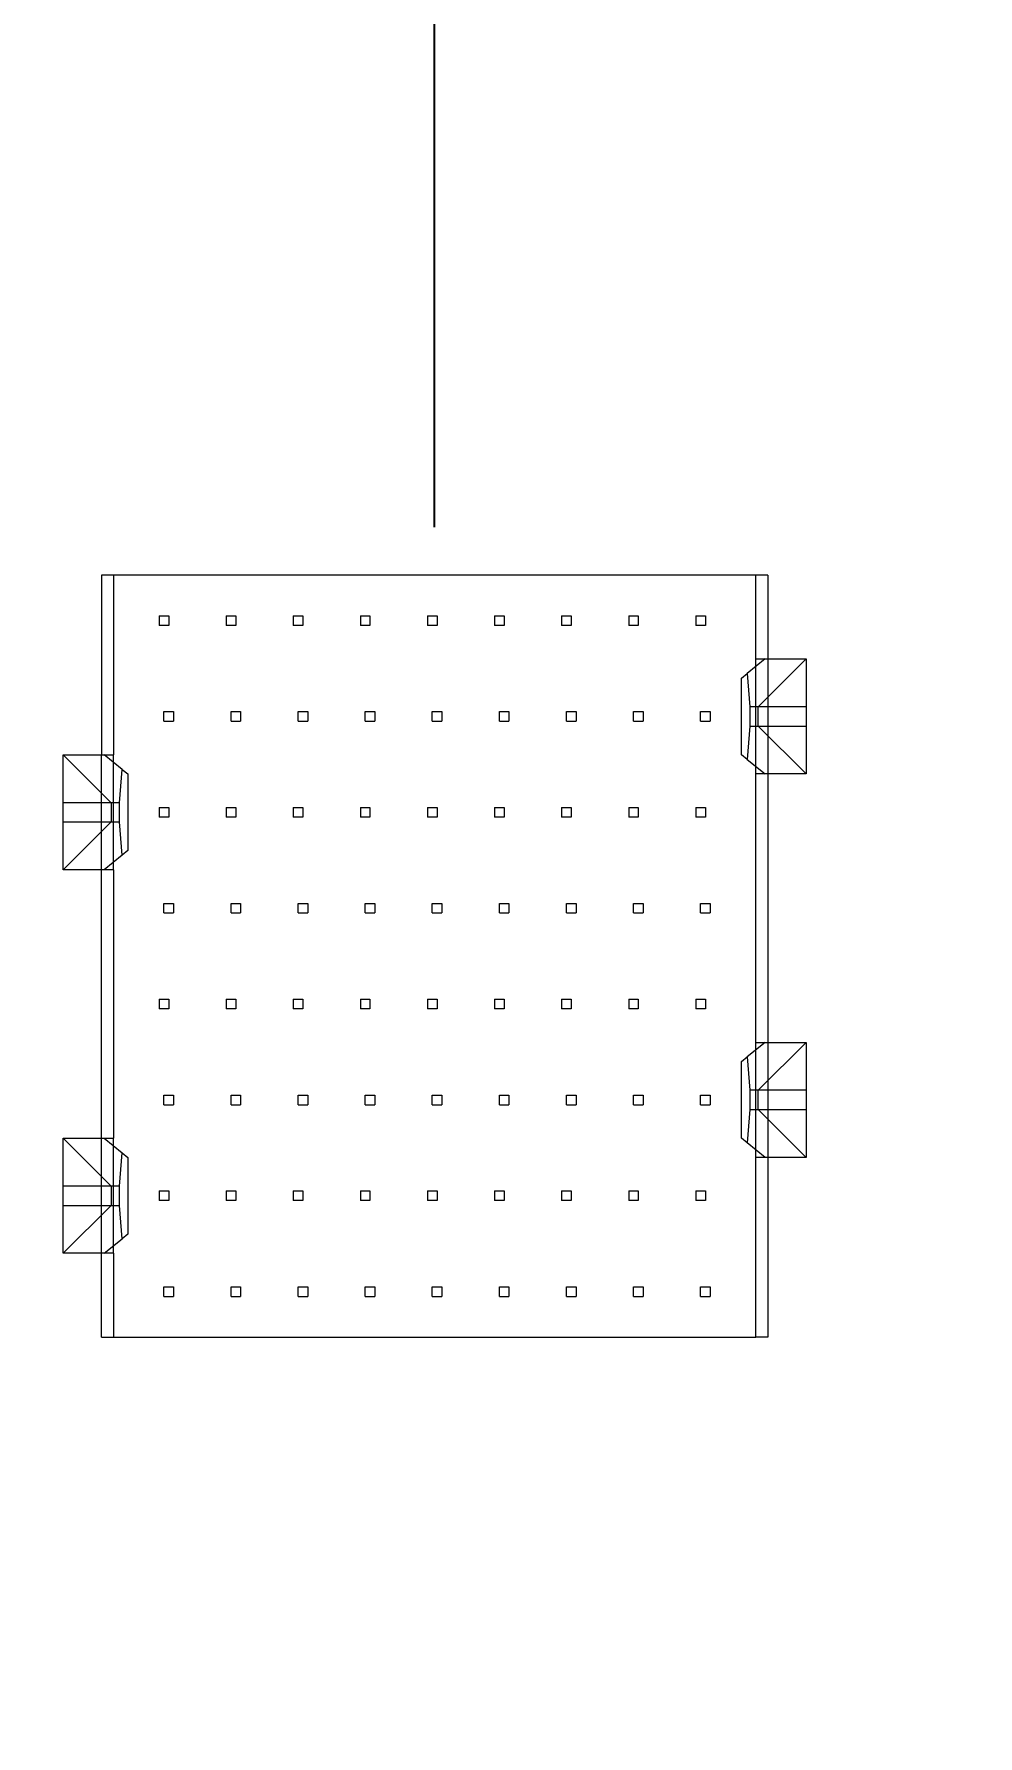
# Model space of a CAD drawing. Header units: millimetres. Extents: x -84 to 500, y -79 to 355.
# Drawn here: x 237.8 to 257.5, y 149.05 to 184.56 of the extents above; entities that cross this region are included whole.
import ezdxf
from ezdxf.lldxf.tags import DXFTag

# ---------------------------------------------------------------- set-up
doc = ezdxf.new("R2010")
doc.units = ezdxf.units.MM
doc.header["$PDSIZE"] = -1
tags = doc.linetypes.add('HIDDEN', pattern=[1.905, 1.27, -0.635]).pattern_tags.tags
tags[6:7] = [DXFTag(74, 4), DXFTag(75, 0), DXFTag(340, '0'), DXFTag(46, 1.0), DXFTag(50, 0.0), DXFTag(44, 0.0), DXFTag(45, 0.0)]
tags[4:5] = [DXFTag(74, 4), DXFTag(75, 0), DXFTag(340, '0'), DXFTag(46, 1.0), DXFTag(50, 0.0), DXFTag(44, 0.0), DXFTag(45, 0.0)]
doc.dimstyles.new('ISO-25', dxfattribs={"dimtxt": 2.5, "dimasz": 2.5, "dimexe": 1.25, "dimexo": 0.625, "dimtad": 1, "dimtxsty": 'Standard', "dimcen": 2.5, "dimadec": 0, "dimazin": 0, "dimtfac": 1, "dimtmove": 0, "dimatfit": 3, "dimfxl": 0, "dimarcsym": 0})

# ---------------------------------------------------------------- blocks, each defined once
blk = doc.blocks.new('*D173')
at = {"color": 0, "linetype": 'ByBlock', "lineweight": -2}
for p, q in [((277.156, 317.086), (277.156, 345.059)), ((272.91, 310.482), (277.156, 317.086)), ((272.91, 282.085), (272.91, 310.482))]:
    blk.add_line(p, q, dxfattribs=at)
at = {"layer": 'DEFPOINTS', "color": 0, "linetype": 'ByBlock'}
blk.add_point((272.91, 281.085), dxfattribs=at)
at = {"color": 0, "linetype": 'ByBlock', "insert": (273.882, 335.136), "char_height": 3.5, "attachment_point": 5, "rotation": 90}
blk.add_mtext('273,130', dxfattribs=at)
blk = doc.blocks.new('*D104')
at = {"color": 0, "linetype": 'ByBlock', "lineweight": -2}
for p, q in [((357.387, 315.419), (357.387, 343.952)), ((359.8, 308.815), (357.387, 315.419)), ((359.8, 282.085), (359.8, 308.815))]:
    blk.add_line(p, q, dxfattribs=at)
at = {"layer": 'DEFPOINTS', "color": 0, "linetype": 'ByBlock'}
blk.add_point((359.8, 281.085), dxfattribs=at)
at = {"color": 0, "linetype": 'ByBlock', "insert": (354.113, 333.75), "char_height": 3.5, "attachment_point": 5, "rotation": 90}
blk.add_mtext('359,800', dxfattribs=at)
blk = doc.blocks.new('*D182')
at = {"color": 0, "linetype": 'ByBlock', "lineweight": -2}
for p, q in [((297.66, 315.284), (297.66, 343.817)), ((306.665, 308.68), (297.66, 315.284)), ((306.665, 287.37), (306.665, 308.68))]:
    blk.add_line(p, q, dxfattribs=at)
at = {"layer": 'DEFPOINTS', "color": 0, "linetype": 'ByBlock'}
blk.add_point((306.665, 286.37), dxfattribs=at)
at = {"color": 0, "linetype": 'ByBlock', "insert": (294.386, 333.614), "char_height": 3.5, "attachment_point": 5, "rotation": 90}
blk.add_mtext('306,860', dxfattribs=at)
blk = doc.blocks.new('*D103')
at = {"color": 0, "linetype": 'ByBlock', "lineweight": -2}
blk.add_line((392.56, 287.37), (392.56, 345.31), dxfattribs=at)
at = {"layer": 'DEFPOINTS', "color": 0, "linetype": 'ByBlock'}
blk.add_point((392.56, 286.37), dxfattribs=at)
at = {"color": 0, "linetype": 'ByBlock', "insert": (389.286, 334.81), "char_height": 3.5, "attachment_point": 5, "rotation": 90}
blk.add_mtext('392,560', dxfattribs=at)
blk = doc.blocks.new('*D60')
at = {"color": 0, "linetype": 'ByBlock', "lineweight": -2}
for p, q in [((429.688, 279.42), (436.292, 282.059)), ((436.292, 282.059), (465.42, 282.059)), ((399.51, 279.42), (429.688, 279.42))]:
    blk.add_line(p, q, dxfattribs=at)
at = {"layer": 'DEFPOINTS', "color": 0, "linetype": 'ByBlock'}
blk.add_point((398.51, 279.42), dxfattribs=at)
at = {"color": 0, "linetype": 'ByBlock', "insert": (454.92, 285.333), "char_height": 3.5, "attachment_point": 5}
blk.add_mtext('279,420', dxfattribs=at)
blk = doc.blocks.new('*D190')
at = {"color": 0, "linetype": 'ByBlock', "lineweight": -2}
for p, q in [((429.827, 280.62), (436.431, 290.705)), ((436.431, 290.705), (464.964, 290.705)), ((361.265, 280.62), (429.827, 280.62))]:
    blk.add_line(p, q, dxfattribs=at)
at = {"layer": 'DEFPOINTS', "color": 0, "linetype": 'ByBlock'}
blk.add_point((360.265, 280.62), dxfattribs=at)
at = {"color": 0, "linetype": 'ByBlock', "insert": (454.762, 293.979), "char_height": 3.5, "attachment_point": 5}
blk.add_mtext('280,620', dxfattribs=at)
blk = doc.blocks.new('*D116')
at = {"color": 0, "linetype": 'ByBlock', "lineweight": -2}
for p, q in [((400.941, 308.34), (400.941, 337.468)), ((407.239, 301.736), (400.941, 308.34)), ((407.239, 211.51), (407.239, 301.736))]:
    blk.add_line(p, q, dxfattribs=at)
at = {"layer": 'DEFPOINTS', "color": 0, "linetype": 'ByBlock'}
blk.add_point((407.239, 210.51), dxfattribs=at)
at = {"color": 0, "linetype": 'ByBlock', "insert": (397.667, 326.968), "char_height": 3.5, "attachment_point": 5, "rotation": 90}
blk.add_mtext('407,239', dxfattribs=at)
blk = doc.blocks.new('*D87')
at = {"color": 0, "linetype": 'ByBlock', "lineweight": -2}
for p, q in [((355.71, 165.32), (436.663, 165.32)), ((436.663, 165.32), (443.267, 154.329)), ((443.267, 154.329), (471.24, 154.329))]:
    blk.add_line(p, q, dxfattribs=at)
at = {"layer": 'DEFPOINTS', "color": 0, "linetype": 'ByBlock'}
blk.add_point((354.71, 165.32), dxfattribs=at)
at = {"color": 0, "linetype": 'ByBlock', "insert": (461.318, 157.603), "char_height": 3.5, "attachment_point": 5}
blk.add_mtext('165,320', dxfattribs=at)
blk = doc.blocks.new('*D86')
at = {"color": 0, "linetype": 'ByBlock', "lineweight": -2}
for p, q in [((435.679, 169.72), (442.283, 178.623)), ((442.283, 178.623), (470.256, 178.623)), ((383.58, 169.72), (435.679, 169.72))]:
    blk.add_line(p, q, dxfattribs=at)
at = {"layer": 'DEFPOINTS', "color": 0, "linetype": 'ByBlock'}
blk.add_point((382.58, 169.72), dxfattribs=at)
at = {"color": 0, "linetype": 'ByBlock', "insert": (460.334, 181.897), "char_height": 3.5, "attachment_point": 5}
blk.add_mtext('169,720', dxfattribs=at)
blk = doc.blocks.new('*D93')
at = {"color": 0, "linetype": 'ByBlock', "lineweight": -2}
for p, q in [((432.054, 211.35), (437.709, 213.37)), ((437.709, 213.37), (464.527, 213.37)), ((426.45, 211.35), (432.054, 211.35))]:
    blk.add_line(p, q, dxfattribs=at)
at = {"layer": 'DEFPOINTS', "color": 0, "linetype": 'ByBlock'}
blk.add_point((425.45, 211.35), dxfattribs=at)
at = {"color": 0, "linetype": 'ByBlock', "insert": (455.182, 216.644), "char_height": 3.5, "attachment_point": 5}
blk.add_mtext('211,350', dxfattribs=at)
blk = doc.blocks.new('*D94')
at = {"color": 0, "linetype": 'ByBlock', "lineweight": -2}
for p, q in [((432.095, 298.31), (435.867, 300.366)), ((435.867, 300.366), (463.84, 300.366)), ((426.491, 298.31), (432.095, 298.31))]:
    blk.add_line(p, q, dxfattribs=at)
at = {"layer": 'DEFPOINTS', "color": 0, "linetype": 'ByBlock'}
blk.add_point((425.491, 298.31), dxfattribs=at)
at = {"color": 0, "linetype": 'ByBlock', "insert": (453.918, 303.64), "char_height": 3.5, "attachment_point": 5}
blk.add_mtext('298,310', dxfattribs=at)
blk = doc.blocks.new('*D100')
at = {"color": 0, "linetype": 'ByBlock', "lineweight": -2}
for p, q in [((438.404, 304.8), (441.522, 311.942)), ((441.522, 311.942), (469.46, 311.942)), ((432.8, 304.8), (438.404, 304.8))]:
    blk.add_line(p, q, dxfattribs=at)
at = {"layer": 'DEFPOINTS', "color": 0, "linetype": 'ByBlock'}
blk.add_point((431.8, 304.8), dxfattribs=at)
at = {"color": 0, "linetype": 'ByBlock', "insert": (459.555, 315.216), "char_height": 3.5, "attachment_point": 5}
blk.add_mtext('304,800', dxfattribs=at)
blk = doc.blocks.new('*D102')
at = {"color": 0, "linetype": 'ByBlock', "lineweight": -2}
for p, q in [((423.034, 313.81), (423.034, 341.188)), ((431.8, 311.404), (423.034, 313.81)), ((431.8, 305.8), (431.8, 311.404))]:
    blk.add_line(p, q, dxfattribs=at)
at = {"layer": 'DEFPOINTS', "color": 0, "linetype": 'ByBlock'}
blk.add_point((431.8, 304.8), dxfattribs=at)
at = {"color": 0, "linetype": 'ByBlock', "insert": (419.76, 331.563), "char_height": 3.5, "attachment_point": 5, "rotation": 90}
blk.add_mtext('431,800', dxfattribs=at)
blk = doc.blocks.new('*D114')
at = {"color": 0, "linetype": 'ByBlock', "lineweight": -2}
for p, q in [((427.163, 240.585), (433.767, 246.415)), ((433.767, 246.415), (462.895, 246.415)), ((407.051, 240.585), (427.163, 240.585))]:
    blk.add_line(p, q, dxfattribs=at)
at = {"layer": 'DEFPOINTS', "color": 0, "linetype": 'ByBlock'}
blk.add_point((406.051, 240.585), dxfattribs=at)
at = {"color": 0, "linetype": 'ByBlock', "insert": (452.395, 249.689), "char_height": 3.5, "attachment_point": 5}
blk.add_mtext('240,585', dxfattribs=at)
blk = doc.blocks.new('*D117')
at = {"color": 0, "linetype": 'ByBlock', "lineweight": -2}
for p, q in [((375.623, 311.577), (375.623, 340.11)), ((378.2, 304.973), (375.623, 311.577)), ((378.2, 242.005), (378.2, 304.973))]:
    blk.add_line(p, q, dxfattribs=at)
at = {"layer": 'DEFPOINTS', "color": 0, "linetype": 'ByBlock'}
blk.add_point((378.2, 241.005), dxfattribs=at)
at = {"color": 0, "linetype": 'ByBlock', "insert": (372.349, 329.907), "char_height": 3.5, "attachment_point": 5, "rotation": 90}
blk.add_mtext('378,200', dxfattribs=at)
blk = doc.blocks.new('*D118')
at = {"color": 0, "linetype": 'ByBlock', "lineweight": -2}
for p, q in [((346.874, 316.264), (346.874, 343.047)), ((350.01, 309.66), (346.874, 316.264)), ((350.01, 242.005), (350.01, 309.66))]:
    blk.add_line(p, q, dxfattribs=at)
at = {"layer": 'DEFPOINTS', "color": 0, "linetype": 'ByBlock'}
blk.add_point((350.01, 241.005), dxfattribs=at)
at = {"color": 0, "linetype": 'ByBlock', "insert": (343.6, 333.72), "char_height": 3.5, "attachment_point": 5, "rotation": 90}
blk.add_mtext('350,010', dxfattribs=at)
blk = doc.blocks.new('*D186')
at = {"color": 0, "linetype": 'ByBlock', "lineweight": -2}
for p, q in [((332.635, 315.682), (332.635, 344.81)), ((329.69, 309.078), (332.635, 315.682)), ((329.69, 241.54), (329.69, 309.078))]:
    blk.add_line(p, q, dxfattribs=at)
at = {"layer": 'DEFPOINTS', "color": 0, "linetype": 'ByBlock'}
blk.add_point((329.69, 240.54), dxfattribs=at)
at = {"color": 0, "linetype": 'ByBlock', "insert": (329.361, 334.31), "char_height": 3.5, "attachment_point": 5, "rotation": 90}
blk.add_mtext('329,690', dxfattribs=at)
blk = doc.blocks.new('*D120')
at = {"color": 0, "linetype": 'ByBlock', "lineweight": -2}
for p, q in [((316.639, 311.78), (316.639, 340.313)), ((309.37, 305.176), (316.639, 311.78)), ((309.37, 242.005), (309.37, 305.176))]:
    blk.add_line(p, q, dxfattribs=at)
at = {"layer": 'DEFPOINTS', "color": 0, "linetype": 'ByBlock'}
blk.add_point((309.37, 241.005), dxfattribs=at)
at = {"color": 0, "linetype": 'ByBlock', "insert": (313.365, 330.111), "char_height": 3.5, "attachment_point": 5, "rotation": 90}
blk.add_mtext('309,370', dxfattribs=at)
blk = doc.blocks.new('*D178')
at = {"color": 0, "linetype": 'ByBlock', "lineweight": -2}
for p, q in [((289.51, 315.616), (289.51, 344.149)), ((288.991, 309.012), (289.51, 315.616)), ((288.991, 241.567), (288.991, 309.012))]:
    blk.add_line(p, q, dxfattribs=at)
at = {"layer": 'DEFPOINTS', "color": 0, "linetype": 'ByBlock'}
blk.add_point((288.991, 240.567), dxfattribs=at)
at = {"color": 0, "linetype": 'ByBlock', "insert": (286.236, 333.946), "char_height": 3.5, "attachment_point": 5, "rotation": 90}
blk.add_mtext('288,991', dxfattribs=at)
blk = doc.blocks.new('*D174')
at = {"color": 0, "linetype": 'ByBlock', "lineweight": -2}
for p, q in [((270.766, 315.543), (270.766, 344.671)), ((268.51, 308.939), (270.766, 315.543)), ((268.51, 242.005), (268.51, 308.939))]:
    blk.add_line(p, q, dxfattribs=at)
at = {"layer": 'DEFPOINTS', "color": 0, "linetype": 'ByBlock'}
blk.add_point((268.51, 241.005), dxfattribs=at)
at = {"color": 0, "linetype": 'ByBlock', "insert": (267.492, 334.171), "char_height": 3.5, "attachment_point": 5, "rotation": 90}
blk.add_mtext('268,730', dxfattribs=at)
blk = doc.blocks.new('*D168')
at = {"color": 0, "linetype": 'ByBlock', "lineweight": -2}
for p, q in [((252.259, 316.84), (252.259, 344.813)), ((248.41, 310.236), (252.259, 316.84)), ((248.41, 241.54), (248.41, 310.236))]:
    blk.add_line(p, q, dxfattribs=at)
at = {"layer": 'DEFPOINTS', "color": 0, "linetype": 'ByBlock'}
blk.add_point((248.41, 240.54), dxfattribs=at)
at = {"color": 0, "linetype": 'ByBlock', "insert": (248.985, 334.89), "char_height": 3.5, "attachment_point": 5, "rotation": 90}
blk.add_mtext('248,410', dxfattribs=at)
blk = doc.blocks.new('*D169')
at = {"color": 0, "linetype": 'ByBlock', "lineweight": -2}
for p, q in [((244.324, 314.702), (244.324, 342.675)), ((246.16, 308.098), (244.324, 314.702)), ((246.16, 174.27), (246.16, 308.098))]:
    blk.add_line(p, q, dxfattribs=at)
at = {"layer": 'DEFPOINTS', "color": 0, "linetype": 'ByBlock'}
blk.add_point((246.16, 173.27), dxfattribs=at)
at = {"color": 0, "linetype": 'ByBlock', "insert": (241.05, 332.753), "char_height": 3.5, "attachment_point": 5, "rotation": 90}
blk.add_mtext('246,160', dxfattribs=at)
blk = doc.blocks.new('*D176')
at = {"color": 0, "linetype": 'ByBlock', "lineweight": -2}
for p, q in [((260.19, 315.984), (260.19, 345.112)), ((266.26, 309.38), (260.19, 315.984)), ((266.26, 174.27), (266.26, 309.38))]:
    blk.add_line(p, q, dxfattribs=at)
at = {"layer": 'DEFPOINTS', "color": 0, "linetype": 'ByBlock'}
blk.add_point((266.26, 173.27), dxfattribs=at)
at = {"color": 0, "linetype": 'ByBlock', "insert": (256.916, 334.612), "char_height": 3.5, "attachment_point": 5, "rotation": 90}
blk.add_mtext('266,480', dxfattribs=at)
blk = doc.blocks.new('*D177')
at = {"color": 0, "linetype": 'ByBlock', "lineweight": -2}
for p, q in [((283.068, 313.271), (283.068, 341.804)), ((286.8, 306.667), (283.068, 313.271)), ((286.8, 174.27), (286.8, 306.667))]:
    blk.add_line(p, q, dxfattribs=at)
at = {"layer": 'DEFPOINTS', "color": 0, "linetype": 'ByBlock'}
blk.add_point((286.8, 173.27), dxfattribs=at)
at = {"color": 0, "linetype": 'ByBlock', "insert": (279.794, 331.601), "char_height": 3.5, "attachment_point": 5, "rotation": 90}
blk.add_mtext('286,800', dxfattribs=at)
blk = doc.blocks.new('*D183')
at = {"color": 0, "linetype": 'ByBlock', "lineweight": -2}
for p, q in [((308.562, 314.116), (308.562, 341.494)), ((306.925, 307.512), (308.562, 314.116)), ((306.925, 174.27), (306.925, 307.512))]:
    blk.add_line(p, q, dxfattribs=at)
at = {"layer": 'DEFPOINTS', "color": 0, "linetype": 'ByBlock'}
blk.add_point((306.925, 173.27), dxfattribs=at)
at = {"color": 0, "linetype": 'ByBlock', "insert": (305.288, 331.869), "char_height": 3.5, "attachment_point": 5, "rotation": 90}
blk.add_mtext('307,120', dxfattribs=at)
blk = doc.blocks.new('*D185')
at = {"color": 0, "linetype": 'ByBlock', "lineweight": -2}
for p, q in [((325.43, 309.484), (325.43, 338.612)), ((327.44, 302.88), (325.43, 309.484)), ((327.44, 174.27), (327.44, 302.88))]:
    blk.add_line(p, q, dxfattribs=at)
at = {"layer": 'DEFPOINTS', "color": 0, "linetype": 'ByBlock'}
blk.add_point((327.44, 173.27), dxfattribs=at)
at = {"color": 0, "linetype": 'ByBlock', "insert": (322.156, 328.112), "char_height": 3.5, "attachment_point": 5, "rotation": 90}
blk.add_mtext('327,440', dxfattribs=at)
blk = doc.blocks.new('*D187')
at = {"color": 0, "linetype": 'ByBlock', "lineweight": -2}
for p, q in [((338.803, 312.856), (338.803, 341.984)), ((347.76, 306.252), (338.803, 312.856)), ((347.76, 174.27), (347.76, 306.252))]:
    blk.add_line(p, q, dxfattribs=at)
at = {"layer": 'DEFPOINTS', "color": 0, "linetype": 'ByBlock'}
blk.add_point((347.76, 173.27), dxfattribs=at)
at = {"color": 0, "linetype": 'ByBlock', "insert": (335.529, 331.484), "char_height": 3.5, "attachment_point": 5, "rotation": 90}
blk.add_mtext('347,760', dxfattribs=at)
blk = doc.blocks.new('*D188')
at = {"color": 0, "linetype": 'ByBlock', "lineweight": -2}
for p, q in [((366.99, 308.283), (366.99, 337.411)), ((375.63, 301.679), (366.99, 308.283)), ((375.63, 176.67), (375.63, 301.679))]:
    blk.add_line(p, q, dxfattribs=at)
at = {"layer": 'DEFPOINTS', "color": 0, "linetype": 'ByBlock'}
blk.add_point((375.63, 175.67), dxfattribs=at)
at = {"color": 0, "linetype": 'ByBlock', "insert": (363.716, 326.911), "char_height": 3.5, "attachment_point": 5, "rotation": 90}
blk.add_mtext('375,630', dxfattribs=at)

msp = doc.modelspace()

# ---------------------------------------------------------------- linework, layer by layer
at = {"color": 7, "linetype": 'Continuous', "lineweight": 15}
for p, q in [((239.21, 173.27), (239.21, 169.52)), ((239.46, 173.27), (239.21, 173.27)), ((239.46, 173.27), (239.46, 169.52)), ((252.86, 173.27), (239.46, 173.27)), ((252.86, 171.52), (252.86, 173.27)), ((253.11, 173.27), (252.86, 173.27)), ((253.11, 173.27), (253.11, 171.52)), ((253.06, 171.52), (252.6792, 171.2153)), ((252.86, 171.52), (253.06, 171.52)), ((253.91, 171.52), (252.91, 170.52)), ((253.06, 171.52), (253.91, 171.52)), ((253.91, 171.52), (253.91, 170.52)), ((252.56, 171.12), (252.6792, 171.2153)), ((252.6792, 171.2153), (252.74, 170.52)), ((252.56, 169.52), (252.56, 171.12)), ((252.74, 170.52), (252.74, 170.12)), ((252.91, 170.52), (252.74, 170.52)), ((252.91, 170.12), (252.91, 170.52)), ((253.91, 170.52), (252.91, 170.52)), ((253.91, 170.52), (253.91, 170.12)), ((252.74, 170.12), (252.6792, 169.4247)), ((252.74, 170.12), (252.91, 170.12)), ((252.91, 170.12), (253.91, 169.12)), ((252.91, 170.12), (253.91, 170.12)), ((253.91, 170.12), (253.91, 169.12)), ((238.41, 169.52), (239.26, 169.52)), ((239.41, 168.52), (238.41, 169.52)), ((238.41, 168.52), (238.41, 169.52)), ((239.6408, 169.2153), (239.26, 169.52)), ((239.26, 169.52), (239.46, 169.52)), ((252.6792, 169.4247), (252.56, 169.52)), ((252.6792, 169.4247), (253.06, 169.12)), ((239.58, 168.52), (239.6408, 169.2153)), ((239.6408, 169.2153), (239.76, 169.12)), ((239.76, 169.12), (239.76, 167.52)), ((252.86, 163.52), (252.86, 169.12)), ((253.06, 169.12), (252.86, 169.12)), ((253.91, 169.12), (253.06, 169.12)), ((253.11, 169.12), (253.11, 163.52)), ((238.41, 168.12), (238.41, 168.52)), ((239.41, 168.52), (238.41, 168.52)), ((239.58, 168.52), (239.41, 168.52)), ((239.41, 168.52), (239.41, 168.12)), ((239.58, 168.12), (239.58, 168.52)), ((238.41, 167.12), (239.41, 168.12)), ((238.41, 168.12), (239.41, 168.12)), ((238.41, 167.12), (238.41, 168.12)), ((239.41, 168.12), (239.58, 168.12)), ((239.6408, 167.4247), (239.58, 168.12)), ((239.6408, 167.4247), (239.26, 167.12)), ((239.76, 167.52), (239.6408, 167.4247)), ((239.26, 167.12), (238.41, 167.12)), ((239.21, 161.52), (239.21, 167.12)), ((239.46, 167.12), (239.26, 167.12)), ((239.46, 167.12), (239.46, 161.52)), ((253.06, 163.52), (252.6792, 163.2153)), ((252.86, 163.52), (253.06, 163.52)), ((253.91, 163.52), (252.91, 162.52)), ((253.06, 163.52), (253.91, 163.52)), ((253.91, 163.52), (253.91, 162.52)), ((252.56, 163.12), (252.6792, 163.2153)), ((252.56, 161.52), (252.56, 163.12)), ((252.6792, 163.2153), (252.74, 162.52)), ((252.74, 162.52), (252.74, 162.12)), ((252.91, 162.52), (252.74, 162.52)), ((252.91, 162.12), (252.91, 162.52)), ((253.91, 162.52), (252.91, 162.52)), ((253.91, 162.52), (253.91, 162.12)), ((252.74, 162.12), (252.6792, 161.4247)), ((252.74, 162.12), (252.91, 162.12)), ((252.91, 162.12), (253.91, 162.12)), ((252.91, 162.12), (253.91, 161.12)), ((253.91, 162.12), (253.91, 161.12)), ((239.41, 160.52), (238.41, 161.52)), ((238.41, 160.52), (238.41, 161.52)), ((238.41, 161.52), (239.26, 161.52)), ((239.26, 161.52), (239.6408, 161.2153)), ((239.26, 161.52), (239.46, 161.52)), ((239.58, 160.52), (239.6408, 161.2153)), ((239.6408, 161.2153), (239.76, 161.12)), ((252.6792, 161.4247), (252.56, 161.52)), ((253.06, 161.12), (252.6792, 161.4247)), ((239.76, 161.12), (239.76, 159.52)), ((252.86, 157.37), (252.86, 161.12)), ((253.06, 161.12), (252.86, 161.12)), ((253.91, 161.12), (253.06, 161.12)), ((253.11, 161.12), (253.11, 157.37)), ((238.41, 160.12), (238.41, 160.52)), ((239.41, 160.52), (238.41, 160.52)), ((239.58, 160.52), (239.41, 160.52)), ((239.41, 160.52), (239.41, 160.12)), ((239.58, 160.12), (239.58, 160.52)), ((238.41, 159.12), (239.41, 160.12)), ((238.41, 160.12), (239.41, 160.12)), ((238.41, 159.12), (238.41, 160.12)), ((239.41, 160.12), (239.58, 160.12)), ((239.6408, 159.4247), (239.58, 160.12)), ((239.26, 159.12), (239.6408, 159.4247)), ((239.76, 159.52), (239.6408, 159.4247)), ((239.26, 159.12), (238.41, 159.12)), ((239.21, 157.37), (239.21, 159.12)), ((239.46, 159.12), (239.26, 159.12)), ((239.46, 159.12), (239.46, 157.37)), ((239.21, 157.37), (239.46, 157.37)), ((239.46, 157.37), (252.86, 157.37)), ((253.11, 157.37), (252.86, 157.37))]:
    msp.add_line(p, q, dxfattribs=at)
at = {"color": 7, "linetype": 'HIDDEN', "lineweight": 0}
for p, q in [((240.41, 172.42), (240.41, 172.22)), ((240.41, 172.42), (240.61, 172.42)), ((240.61, 172.22), (240.41, 172.22)), ((240.61, 172.42), (240.61, 172.22)), ((241.81, 172.42), (241.81, 172.22)), ((241.81, 172.42), (242.01, 172.42)), ((242.01, 172.22), (241.81, 172.22)), ((242.01, 172.42), (242.01, 172.22)), ((243.21, 172.42), (243.21, 172.22)), ((243.21, 172.42), (243.41, 172.42)), ((243.41, 172.22), (243.21, 172.22)), ((243.41, 172.42), (243.41, 172.22)), ((244.61, 172.42), (244.61, 172.22)), ((244.61, 172.42), (244.81, 172.42)), ((244.81, 172.22), (244.61, 172.22)), ((244.81, 172.42), (244.81, 172.22)), ((246.01, 172.42), (246.01, 172.22)), ((246.01, 172.42), (246.21, 172.42)), ((246.21, 172.22), (246.01, 172.22)), ((246.21, 172.42), (246.21, 172.22)), ((247.41, 172.42), (247.41, 172.22)), ((247.41, 172.42), (247.61, 172.42)), ((247.61, 172.22), (247.41, 172.22)), ((247.61, 172.42), (247.61, 172.22)), ((248.81, 172.42), (248.81, 172.22)), ((248.81, 172.42), (249.01, 172.42)), ((249.01, 172.22), (248.81, 172.22)), ((249.01, 172.42), (249.01, 172.22)), ((250.21, 172.42), (250.21, 172.22)), ((250.21, 172.42), (250.41, 172.42)), ((250.41, 172.22), (250.21, 172.22)), ((250.41, 172.42), (250.41, 172.22)), ((251.61, 172.42), (251.61, 172.22)), ((251.61, 172.42), (251.81, 172.42)), ((251.81, 172.22), (251.61, 172.22)), ((251.81, 172.42), (251.81, 172.22)), ((252.86, 169.12), (252.86, 171.52)), ((253.11, 171.52), (253.11, 169.12)), ((240.51, 170.22), (240.51, 170.42)), ((240.51, 170.42), (240.71, 170.42)), ((240.51, 170.22), (240.71, 170.22)), ((240.71, 170.42), (240.71, 170.22)), ((241.91, 170.42), (242.11, 170.42)), ((241.91, 170.22), (241.91, 170.42)), ((241.91, 170.22), (242.11, 170.22)), ((242.11, 170.42), (242.11, 170.22)), ((243.31, 170.22), (243.31, 170.42)), ((243.31, 170.42), (243.51, 170.42)), ((243.31, 170.22), (243.51, 170.22)), ((243.51, 170.42), (243.51, 170.22)), ((244.71, 170.22), (244.71, 170.42)), ((244.71, 170.42), (244.91, 170.42)), ((244.71, 170.22), (244.91, 170.22)), ((244.91, 170.42), (244.91, 170.22)), ((246.11, 170.42), (246.31, 170.42)), ((246.11, 170.22), (246.11, 170.42)), ((246.11, 170.22), (246.31, 170.22)), ((246.31, 170.42), (246.31, 170.22)), ((247.51, 170.42), (247.71, 170.42)), ((247.51, 170.22), (247.51, 170.42)), ((247.51, 170.22), (247.71, 170.22)), ((247.71, 170.42), (247.71, 170.22)), ((248.91, 170.42), (249.11, 170.42)), ((248.91, 170.22), (248.91, 170.42)), ((248.91, 170.22), (249.11, 170.22)), ((249.11, 170.42), (249.11, 170.22)), ((250.31, 170.22), (250.31, 170.42)), ((250.31, 170.42), (250.51, 170.42)), ((250.31, 170.22), (250.51, 170.22)), ((250.51, 170.42), (250.51, 170.22)), ((251.71, 170.42), (251.91, 170.42)), ((251.71, 170.22), (251.71, 170.42)), ((251.71, 170.22), (251.91, 170.22)), ((251.91, 170.42), (251.91, 170.22)), ((239.21, 167.12), (239.21, 169.52)), ((239.46, 167.12), (239.46, 169.52)), ((240.41, 168.42), (240.41, 168.22)), ((240.41, 168.42), (240.61, 168.42)), ((240.61, 168.42), (240.61, 168.22)), ((241.81, 168.42), (241.81, 168.22)), ((241.81, 168.42), (242.01, 168.42)), ((242.01, 168.42), (242.01, 168.22)), ((243.21, 168.42), (243.21, 168.22)), ((243.21, 168.42), (243.41, 168.42)), ((243.41, 168.42), (243.41, 168.22)), ((244.61, 168.42), (244.61, 168.22)), ((244.61, 168.42), (244.81, 168.42)), ((244.81, 168.42), (244.81, 168.22)), ((246.01, 168.42), (246.01, 168.22)), ((246.01, 168.42), (246.21, 168.42)), ((246.21, 168.42), (246.21, 168.22)), ((247.41, 168.42), (247.41, 168.22)), ((247.41, 168.42), (247.61, 168.42)), ((247.61, 168.42), (247.61, 168.22)), ((248.81, 168.42), (248.81, 168.22)), ((248.81, 168.42), (249.01, 168.42)), ((249.01, 168.42), (249.01, 168.22)), ((250.21, 168.42), (250.21, 168.22)), ((250.21, 168.42), (250.41, 168.42)), ((250.41, 168.42), (250.41, 168.22)), ((251.61, 168.42), (251.61, 168.22)), ((251.61, 168.42), (251.81, 168.42)), ((251.81, 168.42), (251.81, 168.22)), ((240.61, 168.22), (240.41, 168.22)), ((242.01, 168.22), (241.81, 168.22)), ((243.41, 168.22), (243.21, 168.22)), ((244.81, 168.22), (244.61, 168.22)), ((246.21, 168.22), (246.01, 168.22)), ((247.61, 168.22), (247.41, 168.22)), ((249.01, 168.22), (248.81, 168.22)), ((250.41, 168.22), (250.21, 168.22)), ((251.81, 168.22), (251.61, 168.22)), ((240.51, 166.42), (240.71, 166.42)), ((240.51, 166.22), (240.51, 166.42)), ((240.51, 166.22), (240.71, 166.22)), ((240.71, 166.42), (240.71, 166.22)), ((241.91, 166.42), (242.11, 166.42)), ((241.91, 166.22), (241.91, 166.42)), ((241.91, 166.22), (242.11, 166.22)), ((242.11, 166.42), (242.11, 166.22)), ((243.31, 166.42), (243.51, 166.42)), ((243.31, 166.22), (243.31, 166.42)), ((243.31, 166.22), (243.51, 166.22)), ((243.51, 166.42), (243.51, 166.22)), ((244.71, 166.42), (244.91, 166.42)), ((244.71, 166.22), (244.71, 166.42)), ((244.71, 166.22), (244.91, 166.22)), ((244.91, 166.42), (244.91, 166.22)), ((246.11, 166.42), (246.31, 166.42)), ((246.11, 166.22), (246.11, 166.42)), ((246.11, 166.22), (246.31, 166.22)), ((246.31, 166.42), (246.31, 166.22)), ((247.51, 166.42), (247.71, 166.42)), ((247.51, 166.22), (247.51, 166.42)), ((247.51, 166.22), (247.71, 166.22)), ((247.71, 166.42), (247.71, 166.22)), ((248.91, 166.42), (249.11, 166.42)), ((248.91, 166.22), (248.91, 166.42)), ((248.91, 166.22), (249.11, 166.22)), ((249.11, 166.42), (249.11, 166.22)), ((250.31, 166.42), (250.51, 166.42)), ((250.31, 166.22), (250.31, 166.42)), ((250.31, 166.22), (250.51, 166.22)), ((250.51, 166.42), (250.51, 166.22)), ((251.71, 166.42), (251.91, 166.42)), ((251.71, 166.22), (251.71, 166.42)), ((251.71, 166.22), (251.91, 166.22)), ((251.91, 166.42), (251.91, 166.22)), ((240.41, 164.42), (240.41, 164.22)), ((240.41, 164.42), (240.61, 164.42)), ((240.61, 164.42), (240.61, 164.22)), ((241.81, 164.42), (241.81, 164.22)), ((241.81, 164.42), (242.01, 164.42)), ((242.01, 164.42), (242.01, 164.22)), ((243.21, 164.42), (243.21, 164.22)), ((243.21, 164.42), (243.41, 164.42)), ((243.41, 164.42), (243.41, 164.22)), ((244.61, 164.42), (244.61, 164.22)), ((244.61, 164.42), (244.81, 164.42)), ((244.81, 164.42), (244.81, 164.22)), ((246.01, 164.42), (246.01, 164.22)), ((246.01, 164.42), (246.21, 164.42)), ((246.21, 164.42), (246.21, 164.22)), ((247.41, 164.42), (247.41, 164.22)), ((247.41, 164.42), (247.61, 164.42)), ((247.61, 164.42), (247.61, 164.22)), ((248.81, 164.42), (249.01, 164.42)), ((248.81, 164.42), (248.81, 164.22)), ((249.01, 164.42), (249.01, 164.22)), ((250.21, 164.42), (250.41, 164.42)), ((250.21, 164.42), (250.21, 164.22)), ((250.41, 164.42), (250.41, 164.22)), ((251.61, 164.42), (251.61, 164.22)), ((251.61, 164.42), (251.81, 164.42)), ((251.81, 164.42), (251.81, 164.22)), ((240.61, 164.22), (240.41, 164.22)), ((242.01, 164.22), (241.81, 164.22)), ((243.41, 164.22), (243.21, 164.22)), ((244.81, 164.22), (244.61, 164.22)), ((246.21, 164.22), (246.01, 164.22)), ((247.61, 164.22), (247.41, 164.22)), ((249.01, 164.22), (248.81, 164.22)), ((250.41, 164.22), (250.21, 164.22)), ((251.81, 164.22), (251.61, 164.22)), ((252.86, 161.12), (252.86, 163.52)), ((253.11, 163.52), (253.11, 161.12)), ((240.51, 162.22), (240.51, 162.42)), ((240.51, 162.42), (240.71, 162.42)), ((240.71, 162.42), (240.71, 162.22)), ((241.91, 162.42), (242.11, 162.42)), ((241.91, 162.22), (241.91, 162.42)), ((242.11, 162.42), (242.11, 162.22)), ((243.31, 162.42), (243.51, 162.42)), ((243.31, 162.22), (243.31, 162.42)), ((243.51, 162.42), (243.51, 162.22)), ((244.71, 162.42), (244.91, 162.42)), ((244.71, 162.22), (244.71, 162.42)), ((244.91, 162.42), (244.91, 162.22)), ((246.11, 162.42), (246.31, 162.42)), ((246.11, 162.22), (246.11, 162.42)), ((246.31, 162.42), (246.31, 162.22)), ((247.51, 162.42), (247.71, 162.42)), ((247.51, 162.22), (247.51, 162.42)), ((247.71, 162.42), (247.71, 162.22)), ((248.91, 162.42), (249.11, 162.42)), ((248.91, 162.22), (248.91, 162.42)), ((249.11, 162.42), (249.11, 162.22)), ((250.31, 162.42), (250.51, 162.42)), ((250.31, 162.22), (250.31, 162.42)), ((250.51, 162.42), (250.51, 162.22)), ((251.71, 162.42), (251.91, 162.42)), ((251.71, 162.22), (251.71, 162.42)), ((251.91, 162.42), (251.91, 162.22)), ((240.51, 162.22), (240.71, 162.22)), ((241.91, 162.22), (242.11, 162.22)), ((243.31, 162.22), (243.51, 162.22)), ((244.71, 162.22), (244.91, 162.22)), ((246.11, 162.22), (246.31, 162.22)), ((247.51, 162.22), (247.71, 162.22)), ((248.91, 162.22), (249.11, 162.22)), ((250.31, 162.22), (250.51, 162.22)), ((251.71, 162.22), (251.91, 162.22)), ((239.21, 159.12), (239.21, 161.52)), ((239.46, 159.12), (239.46, 161.52)), ((240.41, 160.42), (240.61, 160.42)), ((240.41, 160.42), (240.41, 160.22)), ((240.61, 160.22), (240.41, 160.22)), ((240.61, 160.42), (240.61, 160.22)), ((241.81, 160.42), (241.81, 160.22)), ((241.81, 160.42), (242.01, 160.42)), ((242.01, 160.22), (241.81, 160.22)), ((242.01, 160.42), (242.01, 160.22)), ((243.21, 160.42), (243.41, 160.42)), ((243.21, 160.42), (243.21, 160.22)), ((243.41, 160.22), (243.21, 160.22)), ((243.41, 160.42), (243.41, 160.22)), ((244.61, 160.42), (244.81, 160.42)), ((244.61, 160.42), (244.61, 160.22)), ((244.81, 160.22), (244.61, 160.22)), ((244.81, 160.42), (244.81, 160.22)), ((246.01, 160.42), (246.21, 160.42)), ((246.01, 160.42), (246.01, 160.22)), ((246.21, 160.22), (246.01, 160.22)), ((246.21, 160.42), (246.21, 160.22)), ((247.41, 160.42), (247.61, 160.42)), ((247.41, 160.42), (247.41, 160.22)), ((247.61, 160.22), (247.41, 160.22)), ((247.61, 160.42), (247.61, 160.22)), ((248.81, 160.42), (249.01, 160.42)), ((248.81, 160.42), (248.81, 160.22)), ((249.01, 160.22), (248.81, 160.22)), ((249.01, 160.42), (249.01, 160.22)), ((250.21, 160.42), (250.41, 160.42)), ((250.21, 160.42), (250.21, 160.22)), ((250.41, 160.22), (250.21, 160.22)), ((250.41, 160.42), (250.41, 160.22)), ((251.61, 160.42), (251.81, 160.42)), ((251.61, 160.42), (251.61, 160.22)), ((251.81, 160.22), (251.61, 160.22)), ((251.81, 160.42), (251.81, 160.22)), ((240.51, 158.42), (240.71, 158.42)), ((240.51, 158.22), (240.51, 158.42)), ((240.71, 158.42), (240.71, 158.22)), ((241.91, 158.42), (242.11, 158.42)), ((241.91, 158.22), (241.91, 158.42)), ((242.11, 158.42), (242.11, 158.22)), ((243.31, 158.42), (243.51, 158.42)), ((243.31, 158.22), (243.31, 158.42)), ((243.51, 158.42), (243.51, 158.22)), ((244.71, 158.42), (244.91, 158.42)), ((244.71, 158.22), (244.71, 158.42)), ((244.91, 158.42), (244.91, 158.22)), ((246.11, 158.42), (246.31, 158.42)), ((246.11, 158.22), (246.11, 158.42)), ((246.31, 158.42), (246.31, 158.22)), ((247.51, 158.42), (247.71, 158.42)), ((247.51, 158.22), (247.51, 158.42)), ((247.71, 158.42), (247.71, 158.22)), ((248.91, 158.42), (249.11, 158.42)), ((248.91, 158.22), (248.91, 158.42)), ((249.11, 158.42), (249.11, 158.22)), ((250.31, 158.42), (250.51, 158.42)), ((250.31, 158.22), (250.31, 158.42)), ((250.51, 158.42), (250.51, 158.22)), ((251.71, 158.42), (251.91, 158.42)), ((251.71, 158.22), (251.71, 158.42)), ((251.91, 158.42), (251.91, 158.22)), ((240.51, 158.22), (240.71, 158.22)), ((241.91, 158.22), (242.11, 158.22)), ((243.31, 158.22), (243.51, 158.22)), ((244.71, 158.22), (244.91, 158.22)), ((246.11, 158.22), (246.31, 158.22)), ((247.51, 158.22), (247.71, 158.22)), ((248.91, 158.22), (249.11, 158.22)), ((250.31, 158.22), (250.51, 158.22)), ((251.71, 158.22), (251.91, 158.22))]:
    msp.add_line(p, q, dxfattribs=at)

# ---------------------------------------------------------------- dimensions: what is measured, and where the dimension line sits
for feature_location, offset, dtype, origin, picture, middle in [((392.56, 286.37), (0, 36.4157), 1, (0, 0), '*D103', (389.286, 334.8097)), ((266.2597, 173.27), (-6.0693, 149.3179), 1, (-0.2203, 0), '*D176', (256.9164, 334.6119)), ((272.9097, 281.0848), (4.2465, 42.6048), 1, (-0.2203, 0), '*D173', (273.8822, 335.136)), ((248.41, 240.54), (3.8491, 82.9037), 1, (0, 0), '*D168', (248.9851, 334.8902)), ((329.69, 240.54), (2.9445, 81.7461), 1, (0, 0), '*D186', (329.3605, 334.3101)), ((268.5097, 241.0048), (2.2568, 81.1424), 1, (-0.2203, 0), '*D174', (267.4925, 334.1712)), ((288.9912, 240.5675), (0.5192, 81.6521), 1, (0, 0), '*D178', (286.2363, 333.9461)), ((306.6653, 286.37), (-9.005, 35.5178), 1, (-0.1947, 0), '*D182', (294.3863, 333.6143)), ((359.8, 281.0848), (-2.4125, 40.9386), 1, (0, 0), '*D104', (354.1135, 333.7499)), ((350.01, 241.0048), (-3.1363, 81.8636), 1, (0, 0), '*D118', (343.5997, 333.7198)), ((246.16, 173.27), (-1.8358, 148.0364), 1, (0, 0), '*D169', (241.0502, 332.7529)), ((347.76, 173.27), (-8.9566, 146.1905), 1, (0, 0), '*D187', (335.5294, 331.4845)), ((286.8, 173.27), (-3.7317, 146.605), 1, (0, 0), '*D177', (279.7943, 331.6015)), ((306.9253, 173.27), (1.6362, 147.4498), 1, (-0.1947, 0), '*D183', (305.2875, 331.8688)), ((431.8, 304.8), (-8.766, 15.614), 1, (0, 0), '*D102', (419.76, 331.563)), ((309.37, 241.0048), (7.2692, 77.3793), 1, (0, 0), '*D120', (313.3652, 330.1105)), ((378.2, 241.0048), (-2.5774, 77.176), 1, (0, 0), '*D117', (372.3486, 329.9072)), ((327.44, 173.27), (-2.0105, 142.8176), 1, (0, 0), '*D185', (322.1555, 328.1116)), ((407.239, 210.51), (-6.298, 104.434), 1, (0, 0), '*D116', (397.667, 326.968)), ((375.63, 175.67), (-8.6404, 139.2171), 1, (0, 0), '*D188', (363.7156, 326.9111)), ((431.8, 304.8), (16.326, 7.1424), 0, (0, 0), '*D100', (459.555, 315.2164)), ((425.4912, 298.3102), (16.9802, 2.0555), 0, (0, 0), '*D94', (453.9179, 303.6397)), ((360.2648, 280.62), (82.7706, 10.0851), 0, (0, 0), '*D190', (454.7618, 293.9791)), ((398.51, 279.42), (44.3857, 2.6391), 0, (0, 0), '*D60', (454.9197, 285.3331)), ((406.0513, 240.585), (34.3199, 5.8296), 0, (0, 0), '*D114', (452.3952, 249.6885)), ((425.45, 211.35), (18.8635, 2.0202), 0, (0, 0), '*D93', (455.1825, 216.6442)), ((382.58, 169.72), (66.3074, 8.9025), 0, (0, 0), '*D86', (460.3339, 181.8965)), ((354.71, 165.32), (95.1614, -10.9915), 0, (0, 0), '*D87', (461.3179, 157.6025))]:
    dim = msp.add_ordinate_dim(feature_location=feature_location, offset=offset, dtype=dtype, origin=origin, dimstyle='ISO-25', override={"dimtxt": 3.5, "dimasz": 3.302, "dimexe": 1, "dimexo": 1, "dimgap": 1.524, "dimtih": 1, "dimtoh": 1, "dimdec": 3, "dimzin": 0, "dimadec": 2, "dimtdec": 3, "dimtzin": 0})
    dim.commit()
    dim.dimension.update_dxf_attribs({"geometry": picture, "text_midpoint": middle})

doc.saveas('drawing.dxf')
